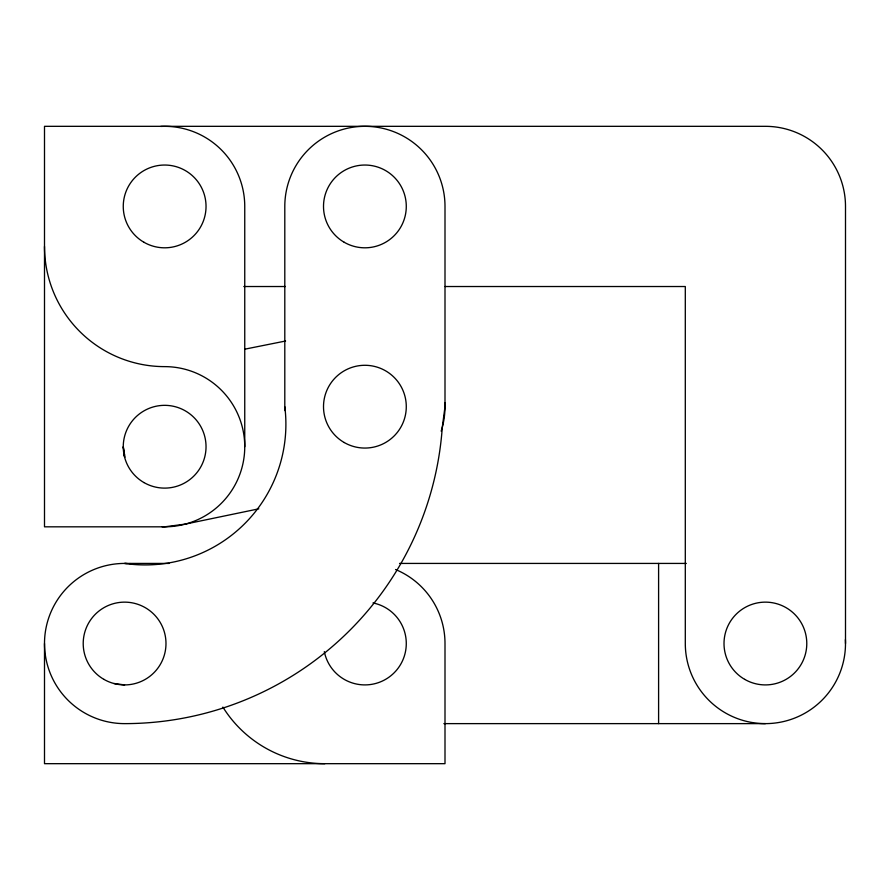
<?xml version="1.0" encoding="UTF-8"?>
<svg xmlns="http://www.w3.org/2000/svg" width="890" height="890" viewBox="0 0 890 890"><rect width="100%" height="100%" fill="white"/><g stroke="black" fill="none" stroke-linecap="round" stroke-linejoin="round"><path stroke-width="1.33" d="M123.732 455.569L124.6 454.901L123.265 446.724L124.678 457.438L124.6 454.901M258.823 508.824L185.376 524.099L164.65 526.824L44.5 526.824L44.5 126.324L765.4 126.324A80.1 80.1 0 0 1 845.5 206.424L845.5 643.526M244.728 349.192L285.59 341.015M243.793 286.524L285.445 286.524M445.111 286.524L685.3 286.524L685.3 643.526A80.1 80.1 0 0 0 767.358 723.603A80.1 80.1 0 0 0 845.4 639.621M169.044 563.426L124.6 563.426A140.754 140.754 0 0 0 284.8 406.674L284.8 206.424A80.1 80.1 0 0 1 364.9 126.324A80.1 80.1 0 0 1 445 206.424L445 406.674L442.274 427.4A318.442 318.442 0 0 1 124.6 723.626A80.1 80.1 0 0 1 44.511 642.224A80.1 80.1 0 0 1 127.203 563.47M399.532 563.426L686.346 563.426M443.865 723.626L765.4 723.626M113.887 683.498L124.6 684.911M658.6 563.426L658.6 723.626M244.75 446.724L244.75 206.424A80.1 80.1 0 0 0 160.745 126.425M44.5 643.526L44.5 763.676L445 763.676L445 643.526A80.1 80.1 0 0 0 395.549 569.522M162.047 526.78A80.1 80.1 0 0 0 244.739 448.026A80.1 80.1 0 0 0 164.65 366.624A120.15 120.15 0 0 1 44.5 246.474M444.9 402.77A80.1 80.1 0 0 1 441.162 431.161M284.9 410.579A80.1 80.1 0 0 1 284.8 406.674M372.988 602.942A41.385 41.385 0 0 1 406.196 646.24A41.385 41.385 0 0 1 367.615 684.822A41.385 41.385 0 0 1 324.316 651.614M129.818 563.593A80.1 80.1 0 0 1 135.058 564.115M324.85 763.676A120.15 120.15 0 0 1 222.889 707.094M344.207 442.519A41.385 41.385 0 0 0 406.285 406.674A41.385 41.385 0 0 0 344.207 370.83A41.385 41.385 0 0 0 344.207 442.519M143.958 482.569A41.385 41.385 0 0 0 206.035 446.724A41.385 41.385 0 0 0 143.958 410.88A41.385 41.385 0 0 0 143.958 482.569M744.707 679.37A41.385 41.385 0 0 0 806.785 643.526A41.385 41.385 0 0 0 744.707 607.681A41.385 41.385 0 0 0 744.707 679.37M103.908 679.37A41.385 41.385 0 0 0 165.985 643.526A41.385 41.385 0 0 0 103.908 607.681A41.385 41.385 0 0 0 103.908 679.37M344.207 242.269A41.385 41.385 0 0 0 406.285 206.424A41.385 41.385 0 0 0 344.207 170.58A41.385 41.385 0 0 0 344.207 242.269M143.958 242.269A41.385 41.385 0 0 0 206.035 206.424A41.385 41.385 0 0 0 143.958 170.58A41.385 41.385 0 0 0 143.958 242.269"/></g></svg>
